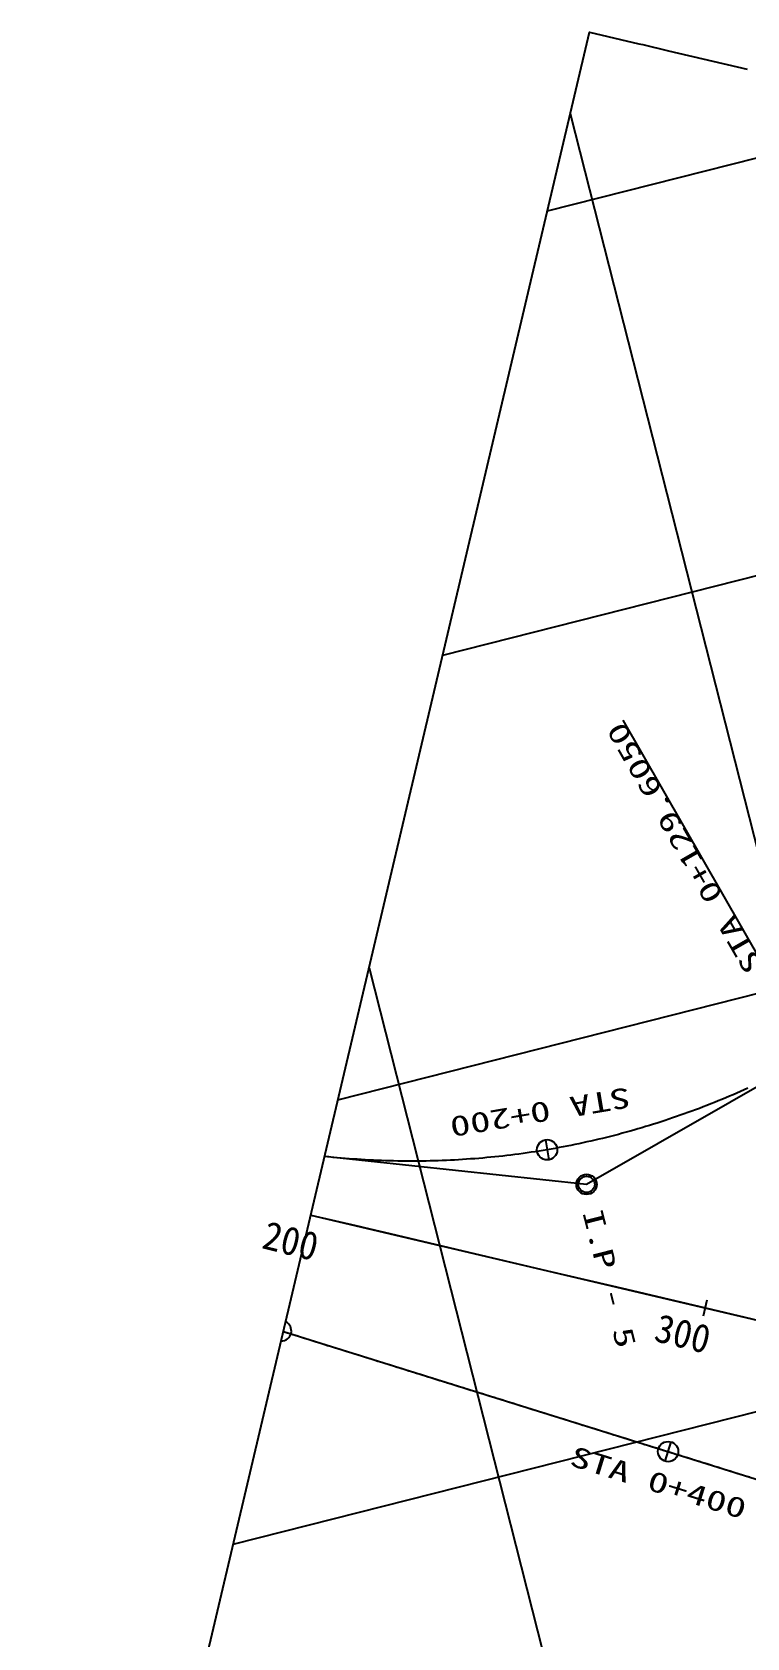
# Model space of a CAD drawing. Header units: feet. Extents: x 227184 to 231389, y 193870 to 196840.
# Drawn here: x 228198.2 to 228374.5, y 195589.9 to 195986.3 of the extents above; entities that cross this region are included whole.
import ezdxf
from ezdxf.enums import TextEntityAlignment as Align

# ---------------------------------------------------------------- set-up
doc = ezdxf.new("R2010")
doc.units = ezdxf.units.FT
doc.header["$LTSCALE"] = 10
doc.header["$MEASUREMENT"] = 0
for name, color, linetype in [('CA-ALGN-CNTL', 2, 'CONTINUOUS'), ('CA-ALGN-STSM', 2, 'CONTINUOUS'), ('CA-ALGN-SUBL', 1, 'CONTINUOUS'), ('CA-ALGN-SUBT', 2, 'CONTINUOUS'), ('CA-ALGN-TEXT', 3, 'CONTINUOUS'), ('CV-GRID-LINE', 1, 'CONTINUOUS'), ('CZ-LIN1', 7, 'CONTINUOUS')]:
    doc.layers.add(name, color=color, linetype=linetype)
doc.styles.add('GHS', font='DotumChe.ttf')
doc.styles.add('RP2', font='DotumChe.ttf')

msp = doc.modelspace()

# ---------------------------------------------------------------- linework, layer by layer
at = {"layer": 'CA-ALGN-CNTL'}
for points in [[(228374.77, 195725.58), (228373.86, 195725.17), (228372.95, 195724.76), (228372.04, 195724.36), (228371.12, 195723.96), (228370.2, 195723.56), (228369.28, 195723.18), (228368.36, 195722.79), (228367.43, 195722.41), (228366.5, 195722.03), (228365.58, 195721.66), (228364.65, 195721.3), (228363.71, 195720.93), (228362.78, 195720.58), (228361.84, 195720.22), (228360.91, 195719.88), (228359.97, 195719.53), (228359.03, 195719.19), (228358.08, 195718.86), (228357.14, 195718.53), (228356.19, 195718.21), (228355.25, 195717.89), (228354.3, 195717.57), (228353.35, 195717.26), (228352.39, 195716.95), (228351.44, 195716.65), (228350.48, 195716.36), (228349.53, 195716.07), (228348.57, 195715.78), (228347.61, 195715.5), (228346.65, 195715.22), (228345.69, 195714.95), (228344.72, 195714.68), (228343.76, 195714.42), (228342.79, 195714.16), (228341.82, 195713.91), (228340.86, 195713.66), (228339.89, 195713.42), (228338.91, 195713.18), (228337.94, 195712.95), (228336.97, 195712.72), (228335.99, 195712.5), (228335.02, 195712.28), (228334.04, 195712.06), (228333.06, 195711.85), (228332.08, 195711.65), (228331.1, 195711.45), (228330.12, 195711.26), (228329.14, 195711.07), (228328.16, 195710.88), (228327.18, 195710.7), (228326.19, 195710.53), (228325.21, 195710.36), (228324.22, 195710.2), (228323.23, 195710.04), (228322.24, 195709.88), (228321.25, 195709.73), (228320.27, 195709.59), (228319.28, 195709.45), (228318.28, 195709.31), (228317.29, 195709.18), (228316.3, 195709.06), (228315.31, 195708.94), (228314.31, 195708.82), (228313.32, 195708.71), (228312.33, 195708.61), (228311.33, 195708.5), (228310.34, 195708.41), (228309.34, 195708.32), (228308.34, 195708.23), (228307.35, 195708.15), (228306.35, 195708.08), (228305.35, 195708.01), (228304.35, 195707.94), (228303.36, 195707.88), (228302.36, 195707.83), (228301.36, 195707.78), (228300.36, 195707.73), (228299.36, 195707.69), (228298.36, 195707.65), (228297.36, 195707.62), (228296.36, 195707.6), (228295.36, 195707.58), (228294.36, 195707.56), (228293.36, 195707.55), (228292.36, 195707.55), (228291.36, 195707.55), (228290.36, 195707.55), (228289.36, 195707.56), (228288.36, 195707.57), (228287.36, 195707.59), (228286.36, 195707.62), (228285.36, 195707.65), (228284.36, 195707.68), (228283.37, 195707.72), (228282.37, 195707.77), (228281.37, 195707.82), (228280.37, 195707.87), (228279.37, 195707.93), (228278.37, 195708), (228277.38, 195708.06), (228276.38, 195708.14), (228275.38, 195708.22), (228274.38, 195708.3), (228273.39, 195708.39), (228272.39, 195708.49), (228271.4, 195708.59), (228270.57, 195708.67), (228270.4, 195708.69), (228270.32, 195708.7)], [(228266.92, 195694.25), (228266.92, 195694.25), (228279.09, 195691.38), (228280.06, 195691.15), (228286.39, 195689.66), (228305.86, 195685.08), (228325.33, 195680.5), (228344.79, 195675.91), (228364.26, 195671.33), (228383.73, 195666.75)], [(228260.15, 195665.49), (228260.57, 195665.36), (228261.53, 195665.06), (228262.48, 195664.76), (228263.44, 195664.47), (228264.39, 195664.17), (228265.35, 195663.87), (228266.3, 195663.57), (228267.26, 195663.27), (228268.21, 195662.98), (228269.16, 195662.68), (228270.12, 195662.38), (228271.07, 195662.08), (228272.03, 195661.78), (228272.98, 195661.49), (228273.94, 195661.19), (228274.89, 195660.89), (228275.85, 195660.59), (228276.8, 195660.29), (228277.76, 195660), (228278.71, 195659.7), (228279.66, 195659.4), (228280.62, 195659.1), (228281.57, 195658.8), (228282.53, 195658.51), (228283.48, 195658.21), (228284.44, 195657.91), (228285.39, 195657.61), (228286.35, 195657.31), (228287.3, 195657.01), (228288.26, 195656.72), (228289.21, 195656.42), (228290.16, 195656.12), (228291.12, 195655.82), (228292.07, 195655.52), (228293.03, 195655.23), (228293.98, 195654.93), (228294.94, 195654.63), (228295.89, 195654.33), (228296.85, 195654.03), (228297.8, 195653.74), (228298.75, 195653.44), (228299.71, 195653.14), (228300.66, 195652.84), (228301.62, 195652.54), (228302.57, 195652.25), (228303.53, 195651.95), (228304.48, 195651.65), (228305.44, 195651.35), (228306.39, 195651.05), (228307.35, 195650.75), (228308.3, 195650.46), (228309.25, 195650.16), (228310.21, 195649.86), (228311.16, 195649.56), (228312.12, 195649.26), (228313.07, 195648.97), (228314.03, 195648.67), (228314.98, 195648.37), (228315.94, 195648.07), (228316.89, 195647.77), (228317.85, 195647.48), (228318.8, 195647.18), (228319.75, 195646.88), (228320.71, 195646.58), (228321.66, 195646.28), (228322.62, 195645.99), (228323.57, 195645.69), (228324.53, 195645.39), (228325.48, 195645.09), (228326.44, 195644.79), (228327.39, 195644.49), (228328.35, 195644.2), (228329.3, 195643.9), (228330.25, 195643.6), (228331.21, 195643.3), (228332.16, 195643), (228333.12, 195642.71), (228334.07, 195642.41), (228335.03, 195642.11), (228335.98, 195641.81), (228336.94, 195641.51), (228337.89, 195641.22), (228338.85, 195640.92), (228339.8, 195640.62), (228340.75, 195640.32), (228341.71, 195640.02), (228342.66, 195639.73), (228343.62, 195639.43), (228344.57, 195639.13), (228345.53, 195638.83), (228346.48, 195638.53), (228347.44, 195638.23), (228348.39, 195637.94), (228349.35, 195637.64), (228350.3, 195637.34), (228351.25, 195637.04), (228352.21, 195636.74), (228353.16, 195636.45), (228354.12, 195636.15), (228355.07, 195635.85), (228356.03, 195635.55), (228356.98, 195635.25), (228357.94, 195634.96), (228358.89, 195634.66), (228359.85, 195634.36), (228360.8, 195634.06), (228361.75, 195633.76), (228362.71, 195633.47), (228363.66, 195633.17), (228364.62, 195632.87), (228365.57, 195632.57), (228366.53, 195632.27), (228367.48, 195631.97), (228368.44, 195631.68), (228369.39, 195631.38), (228370.35, 195631.08), (228371.3, 195630.78), (228372.25, 195630.48), (228373.21, 195630.19), (228374.16, 195629.89), (228375.12, 195629.59)]]:
    msp.add_lwpolyline(points, dxfattribs=at)
at = {"layer": 'CA-ALGN-STSM', "linetype": 'Continuous'}
for p, q in [((228324.79, 195712.83), (228325.62, 195707.9)), ((228324.79, 195712.83), (228325.62, 195707.9)), ((228363.8, 195669.38), (228364.72, 195673.28)), ((228354.33, 195633.46), (228355.82, 195638.24)), ((228354.33, 195633.46), (228355.82, 195638.24))]:
    msp.add_line(p, q, dxfattribs=at)
for centre, radius in [((228325.21, 195710.36), 2.5), ((228334.95, 195701.81), 2.5), ((228334.95, 195701.81), 2), ((228355.07, 195635.85), 2.5)]:
    msp.add_circle(centre, radius, dxfattribs=at)
msp.add_arc((228259.62, 195665.66), 2.5, 269.6359, 63.8672, dxfattribs=at)
at = {"layer": 'CA-ALGN-SUBL', "linetype": 'Continuous'}
msp.add_line((228391.14, 195733.98), (228343.94, 195816.42), dxfattribs=at)
at = {"layer": 'CA-ALGN-SUBL'}
for points in [[(228485.14, 195791.75), (228454.46, 195779), (228432.46, 195762.45), (228405.62, 195742.27), (228334.95, 195701.81), (228270.32, 195708.7)], [(228266.92, 195694.25), (229407.35, 195425.74), (230025.71, 195694.25)], [(228260.15, 195665.49), (228469.25, 195600.2), (228539.4, 195544.81), (228495.21, 195469.38)]]:
    msp.add_lwpolyline(points, dxfattribs=at)
at = {"layer": 'CV-GRID-LINE'}
for p, q in [((228325.29, 195942.16), (228420.42, 195966.31)), ((228330.94, 195966.15), (228491.64, 195333.14)), ((228299.46, 195832.43), (228631.27, 195916.67)), ((228273.62, 195722.7), (228842.25, 195867.06)), ((228247.79, 195612.97), (229098.61, 195828.97)), ((228281.3, 195755.3), (228381.91, 195358.97))]:
    msp.add_line(p, q, dxfattribs=at)
at = {"layer": 'CZ-LIN1'}
msp.add_lwpolyline([(228198.17, 195402.23), (228335.67, 195986.26), (228335.67, 195986.26), (228347.84, 195983.4), (228348.82, 195983.17), (228355.14, 195981.68), (228374.61, 195977.1)], dxfattribs=at)

# ---------------------------------------------------------------- texts
at = {"layer": 'CA-ALGN-SUBT', "style": 'RP2', "width": 1.466797}
for s, rotation, p, p2 in [('KE  STA 0+129.6050', 119.7899, (228388.66, 195738.32), (228343.94, 195816.42)), ('I.P - 5', 284.245, (228333.89, 195694.91), (228342.5, 195660.99))]:
    msp.add_text(s, height=5, rotation=rotation, dxfattribs=at).set_placement(p, p2, align=Align.FIT)
at = {"layer": 'CA-ALGN-TEXT', "style": 'RP2', "width": 1.466797}
for s, rotation, p, p2 in [('STA 0+200', 189.6232, (228345.29, 195725.82), (228300.93, 195718.3)), ('STA 0+400', 342.657, (228330.47, 195632.53), (228373.42, 195619.12))]:
    msp.add_text(s, height=5, rotation=rotation, dxfattribs=at).set_placement(p, p2, align=Align.FIT)
at = {"layer": 'CA-ALGN-TEXT', "style": 'GHS'}
for s, p in [('200', (228254.54, 195686.12)), ('300', (228351.29, 195663.22))]:
    msp.add_text(s, height=7, rotation=346.1196, dxfattribs=at).set_placement(p)

doc.saveas('drawing.dxf')
